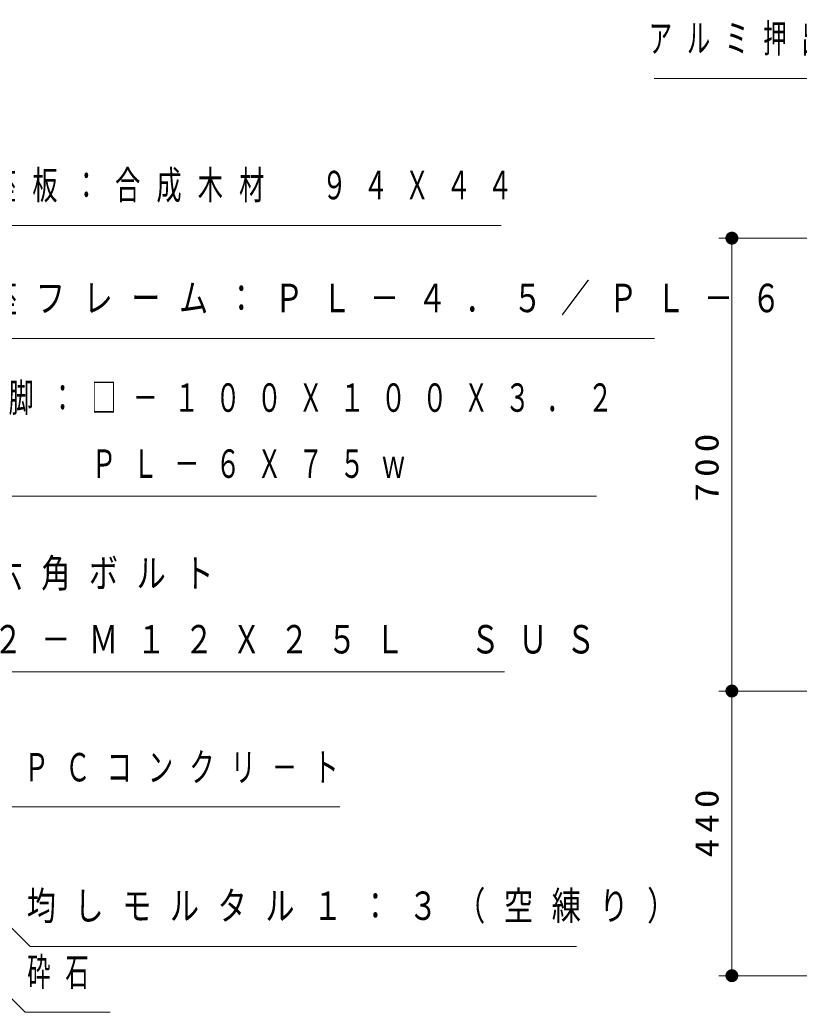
# Model space of a CAD drawing. Units: millimetres on the paper, with parts at other scales. Extents: x -365 to 10, y 0 to 257.
# Drawn here: x -171.4 to -111.2, y 69.7 to 146.4 of the extents above; entities that cross this region are included whole.
import ezdxf

# ---------------------------------------------------------------- set-up
doc = ezdxf.new("R2010")
doc.units = ezdxf.units.MM
doc.layers.add('LY_1', color=7, linetype='Continuous', lineweight=25)
doc.styles.add('ＭＳ ゴシック', font='')
doc.styles.get('ＭＳ ゴシック').set_extended_font_data('MS Gothic')

# ---------------------------------------------------------------- blocks, each defined once
blk = doc.blocks.new('filled_dot')
at = {"color": 0, "linetype": 'Continuous', "lineweight": -2, "const_width": 1.25}
blk.add_lwpolyline([(-0.625, 0, 1), (0.625, 0, 1)], format="xyb", close=True, dxfattribs=at)

msp = doc.modelspace()

# ---------------------------------------------------------------- linework, layer by layer
at = {"layer": 'LY_1', "lineweight": 13}
for p, q in [((-95.725, 129.521), (-117.375, 129.521)), ((-116.375, 94.521), (-116.375, 129.521)), ((-95.725, 94.521), (-117.375, 94.521)), ((-116.375, 72.521), (-116.375, 94.521)), ((-85.75, 72.521), (-117.375, 72.521))]:
    msp.add_line(p, q, dxfattribs=at)
for points in [[(-70.625, 114.183), (-98.292, 141.851), (-122.382, 141.851)], [(-190.651, 113.574), (-173.734, 130.491), (-134.21, 130.491)], [(-184.018, 111.162), (-173.411, 121.769), (-122.365, 121.769)], [(-184.332, 99.386), (-174.14, 109.578), (-126.838, 109.578)], [(-181.26, 90.164), (-175.421, 96.004), (-133.957, 96.004)], [(-176.967, 81.005), (-172.405, 85.567), (-146.678, 85.567)], [(-174.575, 78.721), (-170.639, 74.785), (-128.393, 74.785)], [(-174.513, 73.215), (-171.003, 69.704), (-164.437, 69.704)]]:
    msp.add_lwpolyline(points, dxfattribs=at)

# ---------------------------------------------------------------- block references
at = {"layer": 'LY_1', "lineweight": 13, "xscale": 0.4, "yscale": 0.4}
for p, rotation in [((-116.375, 129.521), 270), ((-116.375, 94.521), 90), ((-116.375, 94.521), 270), ((-116.375, 72.521), 90)]:
    msp.add_blockref('filled_dot', p, dxfattribs=dict(at, rotation=rotation))

# ---------------------------------------------------------------- texts
at = {"layer": 'LY_1', "char_height": 2.199, "attachment_point": 4, "style": 'ＭＳ ゴシック'}
for s, insert in [('\\T1.64;\\W0.6;アルミ押出化粧材', (-122.799, 144.851)), ('\\T1.64;\\W0.65;座板：合成木材\u3000９４Ｘ４４', (-173.655, 133.491)), ('\\T1.64;\\W0.75;座フレーム：ＰＬ－４．５／ＰＬ－６', (-173.875, 124.769)), ('\\T1.64;\\W0.65;脚：□－１００Ｘ１００Ｘ３．２', (-172.29, 117.078)), ('\\T1.64;\\W0.65;\u3000\u3000ＰＬ－６Ｘ７５ｗ\u3000\u3000\u3000\u3000\u3000', (-172.29, 112.078)), ('\\T1.64;\\W0.75;六角ボルト', (-173.462, 103.504)), ('\\T1.64;\\W0.75;２－Ｍ１２Ｘ２５Ｌ\u3000ＳＵＳ', (-173.462, 98.504)), ('\\T1.64;\\W0.65;ＰＣコンクリ－ト', (-171.113, 88.567)), ('\\T1.64;\\W0.75;均しモルタル１：３（空練り）', (-170.888, 77.785)), ('\\T1.64;\\W0.6;砕石', (-170.854, 72.704))]:
    msp.add_mtext(s, dxfattribs=dict(at, insert=insert))
at = {"layer": 'LY_1', "char_height": 1.833, "attachment_point": 8, "rotation": 90, "style": 'ＭＳ ゴシック'}
for s, insert in [('\\T1.33;\\W1.15;700', (-117.375, 112.021)), ('\\T1.33;\\W1.15;440', (-117.375, 84.521))]:
    msp.add_mtext(s, dxfattribs=dict(at, insert=insert))

doc.saveas('drawing.dxf')
